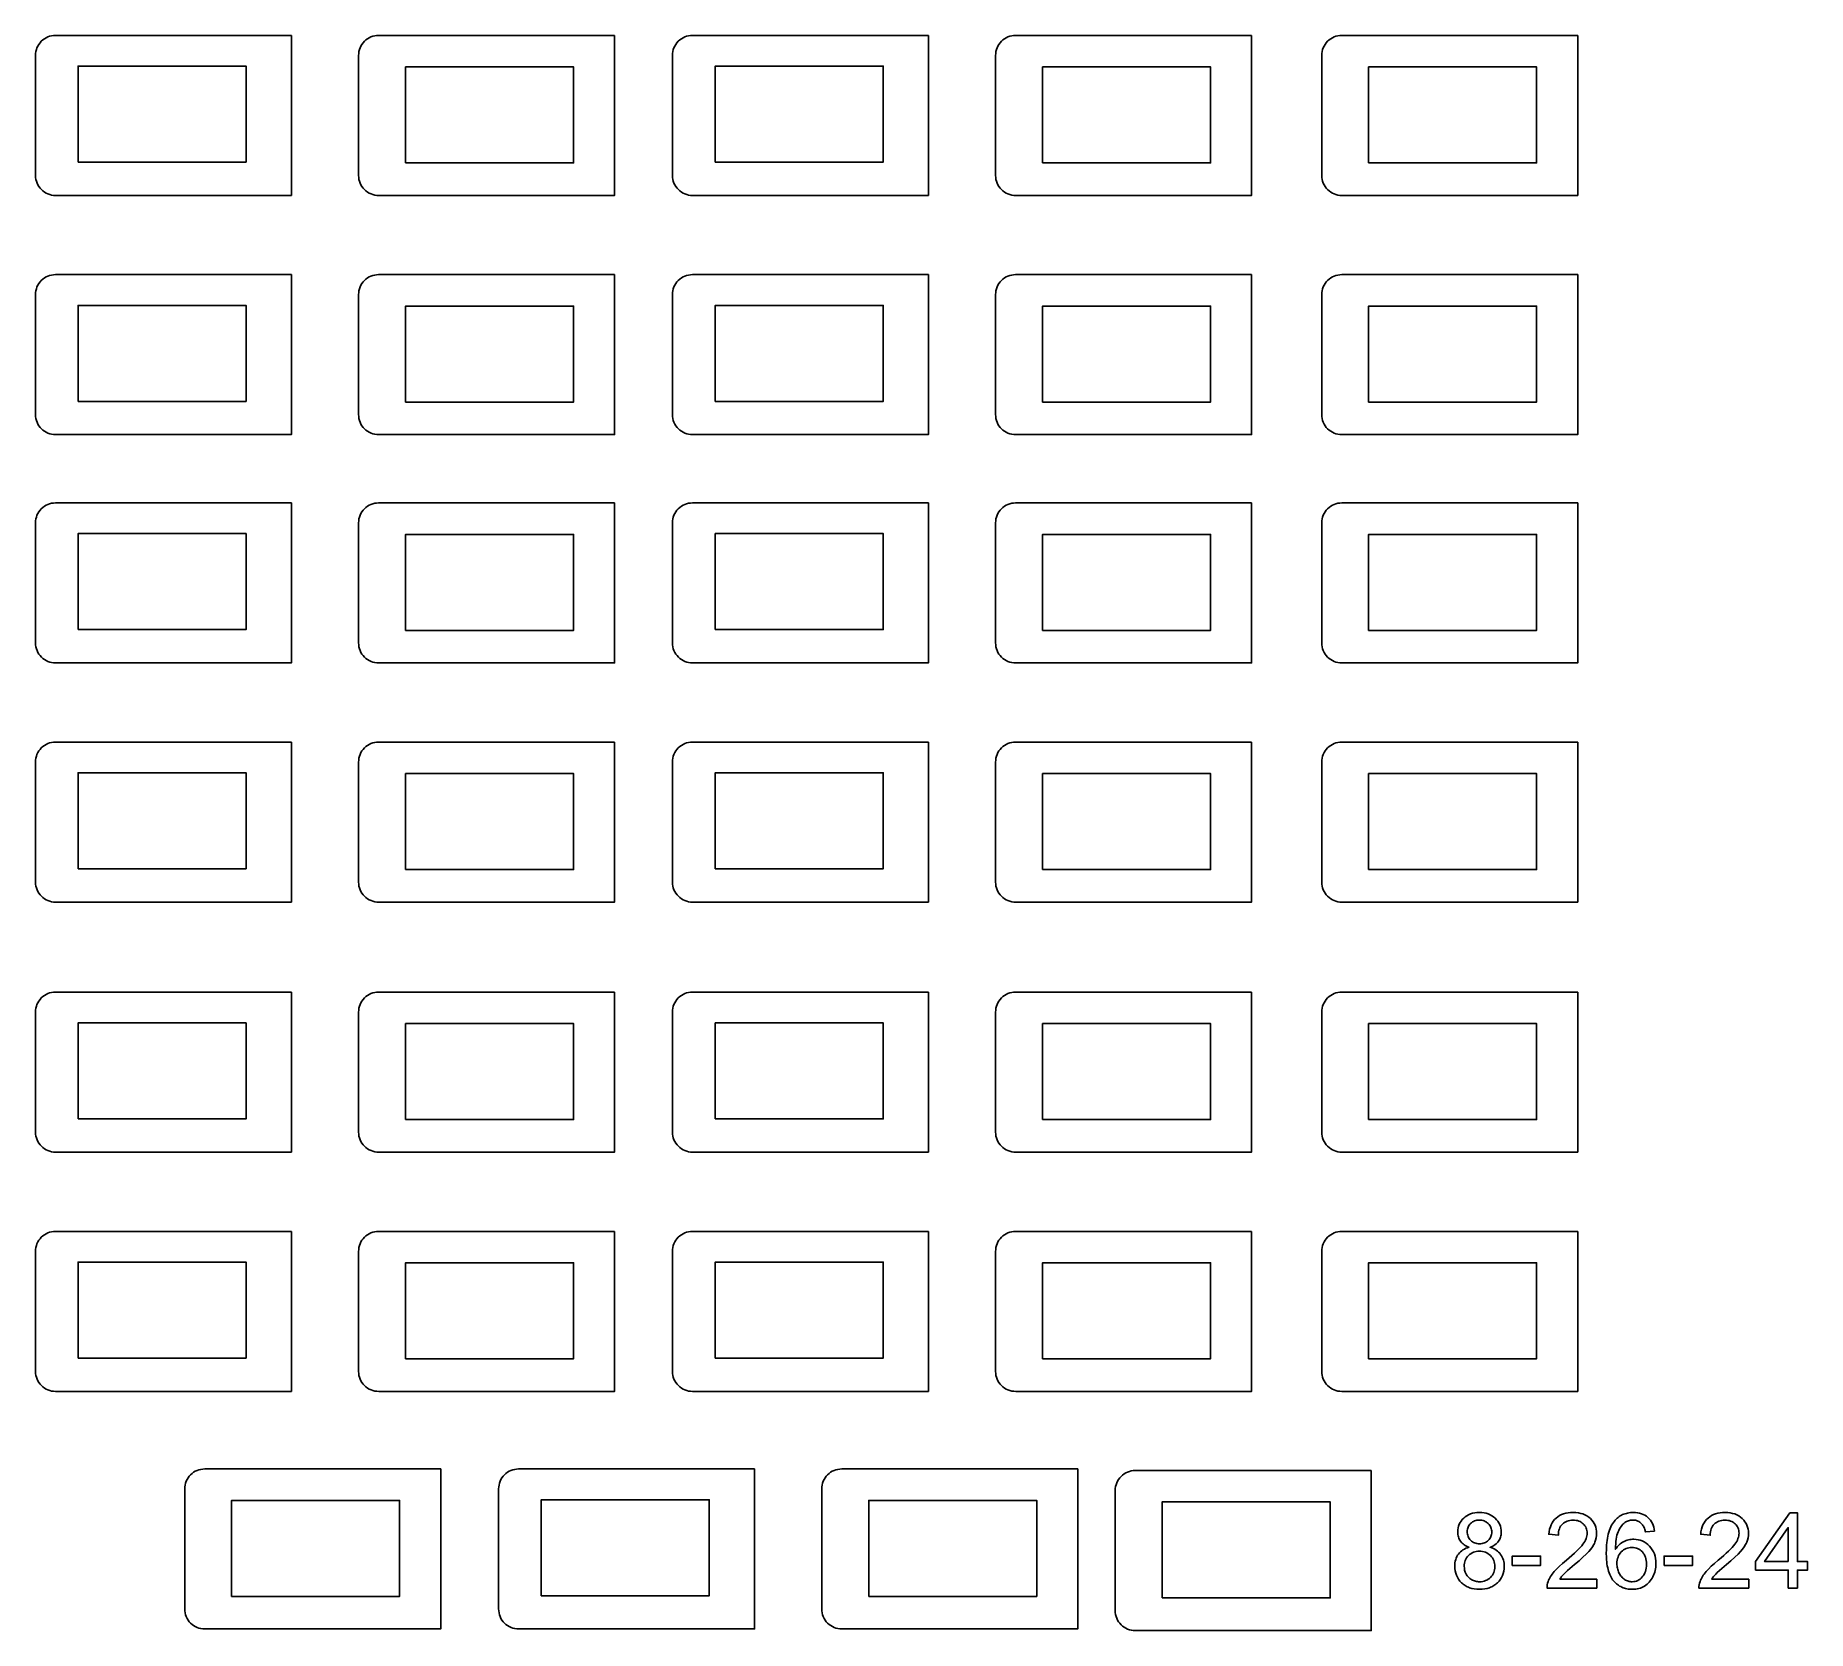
# Model space of a CAD drawing. Extents: x -100 to 122, y -106 to 93.
import ezdxf

# ---------------------------------------------------------------- set-up
doc = ezdxf.new("R2010")
doc.units = 0
doc.layers.add('LAYER0', color=13, linetype='CONTINUOUS')

msp = doc.modelspace()

# ---------------------------------------------------------------- linework, layer by layer
at = {"layer": 'LAYER0'}
for points in [[(-67.68, 92.89), (-97.18, 92.89, 0.414214), (-99.68, 90.39), (-99.68, 75.39, 0.415274), (-97.17, 72.89), (-67.68, 72.89)], [(-67.68, 92.89), (-97.18, 92.89, 0.414214), (-99.68, 90.39), (-99.68, 75.39, 0.415274), (-97.17, 72.89), (-67.68, 72.89)], [(-27.29, 92.89), (-56.79, 92.89, 0.414214), (-59.29, 90.39), (-59.29, 75.39, 0.415249), (-56.78, 72.89), (-27.29, 72.89)], [(-27.29, 92.89), (-56.79, 92.89, 0.414214), (-59.29, 90.39), (-59.29, 75.39, 0.415249), (-56.78, 72.89), (-27.29, 72.89)], [(11.94, 92.89), (-17.56, 92.89, 0.414214), (-20.06, 90.39), (-20.06, 75.39, 0.415274), (-17.55, 72.89), (11.94, 72.89)], [(11.94, 92.89), (-17.56, 92.89, 0.414214), (-20.06, 90.39), (-20.06, 75.39, 0.415274), (-17.55, 72.89), (11.94, 72.89)], [(52.33, 92.89), (22.83, 92.89, 0.414214), (20.33, 90.39), (20.33, 75.39, 0.415249), (22.84, 72.89), (52.33, 72.89)], [(52.33, 92.89), (22.83, 92.89, 0.414214), (20.33, 90.39), (20.33, 75.39, 0.415249), (22.84, 72.89), (52.33, 72.89)], [(93.1, 92.89), (63.6, 92.89, 0.414214), (61.1, 90.39), (61.1, 75.39, 0.415249), (63.6, 72.89), (93.1, 72.89)], [(93.1, 92.89), (63.6, 92.89, 0.414214), (61.1, 90.39), (61.1, 75.39, 0.415249), (63.6, 72.89), (93.1, 72.89)], [(-67.68, 63), (-97.18, 63, 0.414214), (-99.68, 60.5), (-99.68, 45.5, 0.415274), (-97.17, 43), (-67.68, 43)], [(-67.68, 63), (-97.18, 63, 0.414214), (-99.68, 60.5), (-99.68, 45.5, 0.415274), (-97.17, 43), (-67.68, 43)], [(-27.29, 63), (-56.79, 63, 0.414214), (-59.29, 60.5), (-59.29, 45.5, 0.415249), (-56.78, 43), (-27.29, 43)], [(-27.29, 63), (-56.79, 63, 0.414214), (-59.29, 60.5), (-59.29, 45.5, 0.415249), (-56.78, 43), (-27.29, 43)], [(11.94, 63), (-17.56, 63, 0.414214), (-20.06, 60.5), (-20.06, 45.5, 0.415274), (-17.55, 43), (11.94, 43)], [(11.94, 63), (-17.56, 63, 0.414214), (-20.06, 60.5), (-20.06, 45.5, 0.415274), (-17.55, 43), (11.94, 43)], [(52.33, 63), (22.83, 63, 0.414214), (20.33, 60.5), (20.33, 45.5, 0.415249), (22.84, 43), (52.33, 43)], [(52.33, 63), (22.83, 63, 0.414214), (20.33, 60.5), (20.33, 45.5, 0.415249), (22.84, 43), (52.33, 43)], [(93.1, 63), (63.6, 63, 0.414214), (61.1, 60.5), (61.1, 45.5, 0.415249), (63.6, 43), (93.1, 43)], [(93.1, 63), (63.6, 63, 0.414214), (61.1, 60.5), (61.1, 45.5, 0.415249), (63.6, 43), (93.1, 43)], [(-67.68, 34.47), (-97.18, 34.47, 0.414214), (-99.68, 31.97), (-99.68, 16.97, 0.415274), (-97.17, 14.47), (-67.68, 14.47)], [(-67.68, 34.47), (-97.18, 34.47, 0.414214), (-99.68, 31.97), (-99.68, 16.97, 0.415274), (-97.17, 14.47), (-67.68, 14.47)], [(-27.29, 34.47), (-56.79, 34.47, 0.414214), (-59.29, 31.97), (-59.29, 16.97, 0.415249), (-56.78, 14.47), (-27.29, 14.47)], [(-27.29, 34.47), (-56.79, 34.47, 0.414214), (-59.29, 31.97), (-59.29, 16.97, 0.415249), (-56.78, 14.47), (-27.29, 14.47)], [(11.94, 34.47), (-17.56, 34.47, 0.414214), (-20.06, 31.97), (-20.06, 16.97, 0.415274), (-17.55, 14.47), (11.94, 14.47)], [(11.94, 34.47), (-17.56, 34.47, 0.414214), (-20.06, 31.97), (-20.06, 16.97, 0.415274), (-17.55, 14.47), (11.94, 14.47)], [(52.33, 34.47), (22.83, 34.47, 0.414214), (20.33, 31.97), (20.33, 16.97, 0.415249), (22.84, 14.47), (52.33, 14.47)], [(52.33, 34.47), (22.83, 34.47, 0.414214), (20.33, 31.97), (20.33, 16.97, 0.415249), (22.84, 14.47), (52.33, 14.47)], [(93.1, 34.47), (63.6, 34.47, 0.414214), (61.1, 31.97), (61.1, 16.97, 0.415249), (63.6, 14.47), (93.1, 14.47)], [(93.1, 34.47), (63.6, 34.47, 0.414214), (61.1, 31.97), (61.1, 16.97, 0.415249), (63.6, 14.47), (93.1, 14.47)], [(-67.68, 4.58), (-97.18, 4.58, 0.414214), (-99.68, 2.08), (-99.68, -12.92, 0.415274), (-97.17, -15.42), (-67.68, -15.42)], [(-67.68, 4.58), (-97.18, 4.58, 0.414214), (-99.68, 2.08), (-99.68, -12.92, 0.415274), (-97.17, -15.42), (-67.68, -15.42)], [(-27.29, 4.58), (-56.79, 4.58, 0.414214), (-59.29, 2.08), (-59.29, -12.92, 0.415249), (-56.78, -15.42), (-27.29, -15.42)], [(-27.29, 4.58), (-56.79, 4.58, 0.414214), (-59.29, 2.08), (-59.29, -12.92, 0.415249), (-56.78, -15.42), (-27.29, -15.42)], [(11.94, 4.58), (-17.56, 4.58, 0.414214), (-20.06, 2.08), (-20.06, -12.92, 0.415274), (-17.55, -15.42), (11.94, -15.42)], [(11.94, 4.58), (-17.56, 4.58, 0.414214), (-20.06, 2.08), (-20.06, -12.92, 0.415274), (-17.55, -15.42), (11.94, -15.42)], [(52.33, 4.58), (22.83, 4.58, 0.414214), (20.33, 2.08), (20.33, -12.92, 0.415249), (22.84, -15.42), (52.33, -15.42)], [(52.33, 4.58), (22.83, 4.58, 0.414214), (20.33, 2.08), (20.33, -12.92, 0.415249), (22.84, -15.42), (52.33, -15.42)], [(93.1, 4.58), (63.6, 4.58, 0.414214), (61.1, 2.08), (61.1, -12.92, 0.415249), (63.6, -15.42), (93.1, -15.42)], [(93.1, 4.58), (63.6, 4.58, 0.414214), (61.1, 2.08), (61.1, -12.92, 0.415249), (63.6, -15.42), (93.1, -15.42)], [(-67.68, -26.67), (-97.18, -26.67, 0.414214), (-99.68, -29.17), (-99.68, -44.17, 0.415274), (-97.17, -46.67), (-67.68, -46.67)], [(-67.68, -26.67), (-97.18, -26.67, 0.414214), (-99.68, -29.17), (-99.68, -44.17, 0.415274), (-97.17, -46.67), (-67.68, -46.67)], [(-27.29, -26.67), (-56.79, -26.67, 0.414214), (-59.29, -29.17), (-59.29, -44.17, 0.415249), (-56.78, -46.67), (-27.29, -46.67)], [(-27.29, -26.67), (-56.79, -26.67, 0.414214), (-59.29, -29.17), (-59.29, -44.17, 0.415249), (-56.78, -46.67), (-27.29, -46.67)], [(11.94, -26.67), (-17.56, -26.67, 0.414214), (-20.06, -29.17), (-20.06, -44.17, 0.415274), (-17.55, -46.67), (11.94, -46.67)], [(11.94, -26.67), (-17.56, -26.67, 0.414214), (-20.06, -29.17), (-20.06, -44.17, 0.415274), (-17.55, -46.67), (11.94, -46.67)], [(52.33, -26.67), (22.83, -26.67, 0.414214), (20.33, -29.17), (20.33, -44.17, 0.415249), (22.84, -46.67), (52.33, -46.67)], [(52.33, -26.67), (22.83, -26.67, 0.414214), (20.33, -29.17), (20.33, -44.17, 0.415249), (22.84, -46.67), (52.33, -46.67)], [(93.1, -26.67), (63.6, -26.67, 0.414214), (61.1, -29.17), (61.1, -44.17, 0.415249), (63.6, -46.67), (93.1, -46.67)], [(93.1, -26.67), (63.6, -26.67, 0.414214), (61.1, -29.17), (61.1, -44.17, 0.415249), (63.6, -46.67), (93.1, -46.67)], [(-67.68, -56.57), (-97.18, -56.57, 0.414214), (-99.68, -59.07), (-99.68, -74.07, 0.415274), (-97.17, -76.57), (-67.68, -76.57)], [(-67.68, -56.57), (-97.18, -56.57, 0.414214), (-99.68, -59.07), (-99.68, -74.07, 0.415274), (-97.17, -76.57), (-67.68, -76.57)], [(-27.29, -56.57), (-56.79, -56.57, 0.414214), (-59.29, -59.07), (-59.29, -74.07, 0.415249), (-56.78, -76.57), (-27.29, -76.57)], [(-27.29, -56.57), (-56.79, -56.57, 0.414214), (-59.29, -59.07), (-59.29, -74.07, 0.415249), (-56.78, -76.57), (-27.29, -76.57)], [(11.94, -56.57), (-17.56, -56.57, 0.414214), (-20.06, -59.07), (-20.06, -74.07, 0.415274), (-17.55, -76.57), (11.94, -76.57)], [(11.94, -56.57), (-17.56, -56.57, 0.414214), (-20.06, -59.07), (-20.06, -74.07, 0.415274), (-17.55, -76.57), (11.94, -76.57)], [(52.33, -56.57), (22.83, -56.57, 0.414214), (20.33, -59.07), (20.33, -74.07, 0.415249), (22.84, -76.57), (52.33, -76.57)], [(52.33, -56.57), (22.83, -56.57, 0.414214), (20.33, -59.07), (20.33, -74.07, 0.415249), (22.84, -76.57), (52.33, -76.57)], [(93.1, -56.57), (63.6, -56.57, 0.414214), (61.1, -59.07), (61.1, -74.07, 0.415249), (63.6, -76.57), (93.1, -76.57)], [(93.1, -56.57), (63.6, -56.57, 0.414214), (61.1, -59.07), (61.1, -74.07, 0.415249), (63.6, -76.57), (93.1, -76.57)], [(-49.03, -86.26), (-78.53, -86.26, 0.414214), (-81.03, -88.76), (-81.03, -103.76, 0.415249), (-78.52, -106.26), (-49.03, -106.26)], [(-49.03, -86.26), (-78.53, -86.26, 0.414214), (-81.03, -88.76), (-81.03, -103.76, 0.415249), (-78.52, -106.26), (-49.03, -106.26)], [(-9.79, -86.26), (-39.29, -86.26, 0.414214), (-41.79, -88.76), (-41.79, -103.76, 0.415274), (-39.28, -106.26), (-9.79, -106.26)], [(-9.79, -86.26), (-39.29, -86.26, 0.414214), (-41.79, -88.76), (-41.79, -103.76, 0.415274), (-39.28, -106.26), (-9.79, -106.26)], [(30.6, -86.26), (1.1, -86.26, 0.414214), (-1.4, -88.76), (-1.4, -103.76, 0.415249), (1.11, -106.26), (30.6, -106.26)], [(30.6, -86.26), (1.1, -86.26, 0.414214), (-1.4, -88.76), (-1.4, -103.76, 0.415249), (1.11, -106.26), (30.6, -106.26)], [(67.28, -86.46), (37.78, -86.46, 0.414214), (35.28, -88.96), (35.28, -103.96, 0.415249), (37.79, -106.46), (67.28, -106.46)], [(67.28, -86.46), (37.78, -86.46, 0.414214), (35.28, -88.96), (35.28, -103.96, 0.415249), (37.79, -106.46), (67.28, -106.46)]]:
    msp.add_lwpolyline(points, format="xyb", close=True, dxfattribs=at)
for points in [[(-94.35, 77.06), (-73.35, 77.06), (-73.35, 89.06), (-94.35, 89.06)], [(-94.35, 77.06), (-73.35, 77.06), (-73.35, 89.06), (-94.35, 89.06)], [(-53.42, 76.96), (-32.42, 76.96), (-32.42, 88.96), (-53.42, 88.96)], [(-53.42, 76.96), (-32.42, 76.96), (-32.42, 88.96), (-53.42, 88.96)], [(-14.72, 77.06), (6.28, 77.06), (6.28, 89.06), (-14.72, 89.06)], [(-14.72, 77.06), (6.28, 77.06), (6.28, 89.06), (-14.72, 89.06)], [(26.2, 76.96), (47.2, 76.96), (47.2, 88.96), (26.2, 88.96)], [(26.2, 76.96), (47.2, 76.96), (47.2, 88.96), (26.2, 88.96)], [(66.96, 76.96), (87.96, 76.96), (87.96, 88.96), (66.96, 88.96)], [(66.96, 76.96), (87.96, 76.96), (87.96, 88.96), (66.96, 88.96)], [(-94.35, 47.16), (-73.35, 47.16), (-73.35, 59.16), (-94.35, 59.16)], [(-94.35, 47.16), (-73.35, 47.16), (-73.35, 59.16), (-94.35, 59.16)], [(-53.42, 47.07), (-32.42, 47.07), (-32.42, 59.07), (-53.42, 59.07)], [(-53.42, 47.07), (-32.42, 47.07), (-32.42, 59.07), (-53.42, 59.07)], [(-14.72, 47.16), (6.28, 47.16), (6.28, 59.16), (-14.72, 59.16)], [(-14.72, 47.16), (6.28, 47.16), (6.28, 59.16), (-14.72, 59.16)], [(26.2, 47.07), (47.2, 47.07), (47.2, 59.07), (26.2, 59.07)], [(26.2, 47.07), (47.2, 47.07), (47.2, 59.07), (26.2, 59.07)], [(66.96, 47.07), (87.96, 47.07), (87.96, 59.07), (66.96, 59.07)], [(66.96, 47.07), (87.96, 47.07), (87.96, 59.07), (66.96, 59.07)], [(-94.35, 18.63), (-73.35, 18.63), (-73.35, 30.63), (-94.35, 30.63)], [(-94.35, 18.63), (-73.35, 18.63), (-73.35, 30.63), (-94.35, 30.63)], [(-53.42, 18.54), (-32.42, 18.54), (-32.42, 30.54), (-53.42, 30.54)], [(-53.42, 18.54), (-32.42, 18.54), (-32.42, 30.54), (-53.42, 30.54)], [(-14.72, 18.63), (6.28, 18.63), (6.28, 30.63), (-14.72, 30.63)], [(-14.72, 18.63), (6.28, 18.63), (6.28, 30.63), (-14.72, 30.63)], [(26.2, 18.54), (47.2, 18.54), (47.2, 30.54), (26.2, 30.54)], [(26.2, 18.54), (47.2, 18.54), (47.2, 30.54), (26.2, 30.54)], [(66.96, 18.54), (87.96, 18.54), (87.96, 30.54), (66.96, 30.54)], [(66.96, 18.54), (87.96, 18.54), (87.96, 30.54), (66.96, 30.54)], [(-94.35, -11.26), (-73.35, -11.26), (-73.35, 0.74), (-94.35, 0.74)], [(-94.35, -11.26), (-73.35, -11.26), (-73.35, 0.74), (-94.35, 0.74)], [(-53.42, -11.35), (-32.42, -11.35), (-32.42, 0.65), (-53.42, 0.65)], [(-53.42, -11.35), (-32.42, -11.35), (-32.42, 0.65), (-53.42, 0.65)], [(-14.72, -11.26), (6.28, -11.26), (6.28, 0.74), (-14.72, 0.74)], [(-14.72, -11.26), (6.28, -11.26), (6.28, 0.74), (-14.72, 0.74)], [(26.2, -11.35), (47.2, -11.35), (47.2, 0.65), (26.2, 0.65)], [(26.2, -11.35), (47.2, -11.35), (47.2, 0.65), (26.2, 0.65)], [(66.96, -11.35), (87.96, -11.35), (87.96, 0.65), (66.96, 0.65)], [(66.96, -11.35), (87.96, -11.35), (87.96, 0.65), (66.96, 0.65)], [(-94.35, -42.51), (-73.35, -42.51), (-73.35, -30.51), (-94.35, -30.51)], [(-94.35, -42.51), (-73.35, -42.51), (-73.35, -30.51), (-94.35, -30.51)], [(-53.42, -42.6), (-32.42, -42.6), (-32.42, -30.6), (-53.42, -30.6)], [(-53.42, -42.6), (-32.42, -42.6), (-32.42, -30.6), (-53.42, -30.6)], [(-14.72, -42.51), (6.28, -42.51), (6.28, -30.51), (-14.72, -30.51)], [(-14.72, -42.51), (6.28, -42.51), (6.28, -30.51), (-14.72, -30.51)], [(26.2, -42.6), (47.2, -42.6), (47.2, -30.6), (26.2, -30.6)], [(26.2, -42.6), (47.2, -42.6), (47.2, -30.6), (26.2, -30.6)], [(66.96, -42.6), (87.96, -42.6), (87.96, -30.6), (66.96, -30.6)], [(66.96, -42.6), (87.96, -42.6), (87.96, -30.6), (66.96, -30.6)], [(-94.35, -72.4), (-73.35, -72.4), (-73.35, -60.4), (-94.35, -60.4)], [(-94.35, -72.4), (-73.35, -72.4), (-73.35, -60.4), (-94.35, -60.4)], [(-53.42, -72.49), (-32.42, -72.49), (-32.42, -60.49), (-53.42, -60.49)], [(-53.42, -72.49), (-32.42, -72.49), (-32.42, -60.49), (-53.42, -60.49)], [(-14.72, -72.4), (6.28, -72.4), (6.28, -60.4), (-14.72, -60.4)], [(-14.72, -72.4), (6.28, -72.4), (6.28, -60.4), (-14.72, -60.4)], [(26.2, -72.49), (47.2, -72.49), (47.2, -60.49), (26.2, -60.49)], [(26.2, -72.49), (47.2, -72.49), (47.2, -60.49), (26.2, -60.49)], [(66.96, -72.49), (87.96, -72.49), (87.96, -60.49), (66.96, -60.49)], [(66.96, -72.49), (87.96, -72.49), (87.96, -60.49), (66.96, -60.49)], [(-75.16, -102.19), (-54.16, -102.19), (-54.16, -90.19), (-75.16, -90.19)], [(-75.16, -102.19), (-54.16, -102.19), (-54.16, -90.19), (-75.16, -90.19)], [(-36.46, -102.1), (-15.46, -102.1), (-15.46, -90.1), (-36.46, -90.1)], [(-36.46, -102.1), (-15.46, -102.1), (-15.46, -90.1), (-36.46, -90.1)], [(4.47, -102.19), (25.47, -102.19), (25.47, -90.19), (4.47, -90.19)], [(4.47, -102.19), (25.47, -102.19), (25.47, -90.19), (4.47, -90.19)], [(41.15, -102.38), (62.15, -102.38), (62.15, -90.38), (41.15, -90.38)], [(41.15, -102.38), (62.15, -102.38), (62.15, -90.38), (41.15, -90.38)], [(79.51, -96.04), (79.34, -95.98), (79.17, -95.9), (79.02, -95.82), (78.88, -95.73), (78.76, -95.63), (78.64, -95.52), (78.54, -95.41), (78.44, -95.29), (78.36, -95.17), (78.29, -95.04), (78.23, -94.9), (78.18, -94.76), (78.15, -94.61), (78.12, -94.45), (78.1, -94.29), (78.1, -94.13), (78.11, -93.88), (78.14, -93.63), (78.2, -93.4), (78.28, -93.18), (78.39, -92.97), (78.51, -92.77), (78.66, -92.58), (78.84, -92.4), (79.03, -92.24), (79.23, -92.1), (79.46, -91.98), (79.69, -91.88), (79.95, -91.8), (80.22, -91.75), (80.5, -91.71), (80.8, -91.7), (81.1, -91.71), (81.38, -91.75), (81.65, -91.8), (81.91, -91.88), (82.15, -91.98), (82.37, -92.1), (82.58, -92.25), (82.78, -92.42), (82.96, -92.6), (83.11, -92.79), (83.24, -93), (83.34, -93.21), (83.42, -93.43), (83.48, -93.67), (83.52, -93.91), (83.53, -94.16), (83.52, -94.32), (83.51, -94.48), (83.48, -94.63), (83.44, -94.77), (83.4, -94.91), (83.34, -95.04), (83.27, -95.17), (83.19, -95.3), (83.1, -95.41), (82.99, -95.53), (82.88, -95.63), (82.75, -95.73), (82.62, -95.82), (82.47, -95.9), (82.31, -95.98), (82.14, -96.04), (82.35, -96.12), (82.55, -96.21), (82.74, -96.3), (82.91, -96.41), (83.07, -96.53), (83.21, -96.66), (83.34, -96.8), (83.46, -96.95), (83.57, -97.12), (83.66, -97.28), (83.74, -97.46), (83.8, -97.64), (83.85, -97.84), (83.89, -98.03), (83.91, -98.24), (83.91, -98.46), (83.9, -98.75), (83.86, -99.03), (83.79, -99.31), (83.7, -99.56), (83.58, -99.81), (83.43, -100.05), (83.26, -100.27), (83.06, -100.48), (82.95, -100.58), (82.84, -100.67), (82.72, -100.76), (82.6, -100.84), (82.48, -100.91), (82.35, -100.98), (82.21, -101.04), (82.07, -101.1), (81.78, -101.19), (81.48, -101.25), (81.16, -101.29), (80.82, -101.3), (80.48, -101.29), (80.15, -101.25), (79.85, -101.19), (79.56, -101.1), (79.42, -101.04), (79.29, -100.98), (79.16, -100.91), (79.03, -100.84), (78.91, -100.76), (78.79, -100.67), (78.68, -100.58), (78.57, -100.48), (78.37, -100.27), (78.2, -100.04), (78.05, -99.8), (77.93, -99.55), (77.84, -99.29), (77.77, -99.01), (77.73, -98.72), (77.72, -98.42), (77.73, -98.2), (77.75, -97.98), (77.79, -97.78), (77.84, -97.58), (77.9, -97.39), (77.98, -97.22), (78.08, -97.05), (78.18, -96.89), (78.31, -96.74), (78.44, -96.6), (78.59, -96.48), (78.75, -96.37), (78.92, -96.27), (79.1, -96.18), (79.3, -96.11)], [(79.28, -94.09), (79.28, -94.25), (79.3, -94.41), (79.34, -94.55), (79.39, -94.69), (79.45, -94.83), (79.52, -94.95), (79.61, -95.07), (79.71, -95.18), (79.82, -95.28), (79.94, -95.36), (80.07, -95.44), (80.2, -95.5), (80.34, -95.54), (80.5, -95.58), (80.66, -95.6), (80.82, -95.6), (80.99, -95.6), (81.14, -95.58), (81.29, -95.54), (81.43, -95.5), (81.56, -95.44), (81.69, -95.37), (81.81, -95.28), (81.92, -95.18), (82.02, -95.07), (82.1, -94.96), (82.18, -94.84), (82.24, -94.71), (82.28, -94.58), (82.32, -94.45), (82.34, -94.3), (82.34, -94.15), (82.34, -94), (82.32, -93.85), (82.28, -93.7), (82.23, -93.57), (82.17, -93.44), (82.1, -93.31), (82.01, -93.2), (81.9, -93.08), (81.79, -92.98), (81.67, -92.9), (81.54, -92.82), (81.41, -92.76), (81.27, -92.71), (81.12, -92.68), (80.97, -92.66), (80.81, -92.65), (80.65, -92.66), (80.49, -92.68), (80.35, -92.71), (80.21, -92.76), (80.07, -92.82), (79.95, -92.89), (79.83, -92.98), (79.71, -93.08), (79.61, -93.18), (79.52, -93.3), (79.45, -93.42), (79.39, -93.54), (79.34, -93.67), (79.31, -93.8), (79.28, -93.94)], [(95.48, -100.03), (95.48, -101.14), (89.26, -101.14), (89.27, -100.94), (89.29, -100.73), (89.33, -100.54), (89.4, -100.34), (89.46, -100.18), (89.53, -100.02), (89.62, -99.87), (89.71, -99.71), (89.81, -99.55), (89.91, -99.4), (90.16, -99.09), (90.45, -98.77), (90.8, -98.43), (91.2, -98.06), (91.67, -97.67), (92.04, -97.36), (92.37, -97.07), (92.68, -96.8), (92.95, -96.54), (93.2, -96.3), (93.41, -96.08), (93.59, -95.87), (93.74, -95.68), (93.87, -95.49), (93.97, -95.31), (94.07, -95.14), (94.14, -94.96), (94.2, -94.79), (94.24, -94.62), (94.27, -94.45), (94.28, -94.29), (94.27, -94.12), (94.25, -93.96), (94.21, -93.8), (94.15, -93.65), (94.09, -93.51), (94, -93.38), (93.9, -93.25), (93.79, -93.13), (93.66, -93.02), (93.52, -92.92), (93.38, -92.84), (93.22, -92.78), (93.06, -92.72), (92.88, -92.69), (92.7, -92.67), (92.51, -92.66), (92.3, -92.67), (92.11, -92.69), (91.93, -92.73), (91.76, -92.78), (91.6, -92.85), (91.44, -92.94), (91.3, -93.04), (91.17, -93.16), (91.06, -93.29), (90.95, -93.43), (90.87, -93.59), (90.8, -93.75), (90.74, -93.93), (90.7, -94.13), (90.68, -94.33), (90.67, -94.54), (89.48, -94.42), (89.52, -94.1), (89.58, -93.8), (89.67, -93.51), (89.77, -93.25), (89.9, -93.01), (90.04, -92.79), (90.21, -92.58), (90.4, -92.4), (90.61, -92.24), (90.83, -92.09), (91.07, -91.97), (91.33, -91.88), (91.6, -91.8), (91.9, -91.75), (92.21, -91.71), (92.53, -91.7), (92.86, -91.71), (93.17, -91.75), (93.47, -91.81), (93.75, -91.89), (94, -92), (94.25, -92.12), (94.47, -92.28), (94.68, -92.45), (94.86, -92.65), (95.02, -92.85), (95.16, -93.07), (95.27, -93.29), (95.35, -93.53), (95.41, -93.78), (95.45, -94.04), (95.46, -94.31), (95.45, -94.59), (95.41, -94.87), (95.33, -95.15), (95.23, -95.42), (95.17, -95.56), (95.1, -95.7), (94.93, -95.98), (94.72, -96.27), (94.47, -96.57), (94.15, -96.9), (93.75, -97.29), (93.26, -97.73), (92.69, -98.22), (91.83, -98.96), (91.55, -99.22), (91.35, -99.41), (91.21, -99.56), (91.08, -99.72), (90.97, -99.88), (90.87, -100.03)], [(102.7, -94.04), (101.56, -94.13), (101.47, -93.82), (101.42, -93.68), (101.37, -93.55), (101.31, -93.43), (101.25, -93.32), (101.19, -93.23), (101.12, -93.15), (101, -93.03), (100.87, -92.93), (100.74, -92.84), (100.6, -92.78), (100.45, -92.72), (100.3, -92.68), (100.13, -92.66), (99.97, -92.65), (99.83, -92.66), (99.7, -92.67), (99.57, -92.7), (99.45, -92.73), (99.33, -92.77), (99.21, -92.82), (99.1, -92.89), (99, -92.96), (98.86, -93.06), (98.74, -93.18), (98.62, -93.31), (98.51, -93.45), (98.41, -93.6), (98.31, -93.76), (98.22, -93.94), (98.14, -94.12), (98.06, -94.32), (98, -94.54), (97.94, -94.78), (97.9, -95.05), (97.86, -95.33), (97.84, -95.63), (97.82, -95.95), (97.81, -96.29), (97.92, -96.14), (98.03, -96), (98.15, -95.86), (98.27, -95.74), (98.4, -95.63), (98.54, -95.53), (98.68, -95.43), (98.83, -95.35), (98.98, -95.28), (99.14, -95.22), (99.29, -95.16), (99.45, -95.12), (99.61, -95.09), (99.77, -95.06), (99.93, -95.05), (100.09, -95.04), (100.38, -95.06), (100.65, -95.1), (100.91, -95.16), (101.16, -95.26), (101.4, -95.38), (101.63, -95.52), (101.85, -95.69), (102.06, -95.89), (102.25, -96.11), (102.41, -96.35), (102.55, -96.6), (102.67, -96.87), (102.76, -97.15), (102.82, -97.45), (102.86, -97.76), (102.87, -98.09), (102.86, -98.31), (102.85, -98.52), (102.82, -98.74), (102.78, -98.94), (102.72, -99.15), (102.66, -99.35), (102.58, -99.54), (102.49, -99.73), (102.39, -99.92), (102.28, -100.09), (102.16, -100.25), (102.04, -100.41), (101.9, -100.55), (101.76, -100.67), (101.6, -100.79), (101.44, -100.9), (101.27, -100.99), (101.1, -101.08), (100.92, -101.14), (100.73, -101.2), (100.54, -101.25), (100.34, -101.28), (100.14, -101.3), (99.93, -101.3), (99.75, -101.3), (99.57, -101.29), (99.4, -101.27), (99.24, -101.24), (99.08, -101.2), (98.92, -101.15), (98.77, -101.1), (98.62, -101.04), (98.47, -100.97), (98.33, -100.89), (98.19, -100.8), (98.06, -100.71), (97.93, -100.6), (97.81, -100.49), (97.69, -100.37), (97.57, -100.24), (97.46, -100.1), (97.36, -99.95), (97.26, -99.8), (97.18, -99.62), (97.09, -99.44), (97.02, -99.25), (96.95, -99.05), (96.89, -98.84), (96.84, -98.61), (96.79, -98.38), (96.75, -98.13), (96.72, -97.88), (96.7, -97.61), (96.68, -97.33), (96.66, -96.74), (96.67, -96.41), (96.68, -96.09), (96.7, -95.77), (96.73, -95.47), (96.76, -95.19), (96.8, -94.91), (96.86, -94.64), (96.91, -94.39), (96.98, -94.15), (97.06, -93.92), (97.14, -93.7), (97.23, -93.49), (97.33, -93.3), (97.43, -93.11), (97.55, -92.94), (97.67, -92.78), (97.78, -92.65), (97.9, -92.53), (98.02, -92.41), (98.15, -92.31), (98.28, -92.21), (98.41, -92.12), (98.56, -92.04), (98.7, -91.97), (98.85, -91.91), (99.01, -91.85), (99.17, -91.81), (99.33, -91.77), (99.5, -91.74), (99.67, -91.72), (99.85, -91.71), (100.04, -91.7), (100.31, -91.71), (100.57, -91.74), (100.81, -91.79), (101.05, -91.86), (101.27, -91.95), (101.47, -92.05), (101.67, -92.18), (101.85, -92.32), (102.02, -92.49), (102.17, -92.67), (102.31, -92.86), (102.42, -93.07), (102.52, -93.29), (102.6, -93.52), (102.66, -93.78)], [(114.46, -100.03), (114.46, -101.14), (108.24, -101.14), (108.25, -100.94), (108.27, -100.73), (108.32, -100.54), (108.38, -100.34), (108.44, -100.18), (108.52, -100.02), (108.6, -99.87), (108.69, -99.71), (108.79, -99.55), (108.9, -99.4), (109.14, -99.09), (109.43, -98.77), (109.78, -98.43), (110.18, -98.06), (110.65, -97.67), (111.02, -97.36), (111.35, -97.07), (111.66, -96.8), (111.93, -96.54), (112.18, -96.3), (112.39, -96.08), (112.57, -95.87), (112.72, -95.68), (112.85, -95.49), (112.96, -95.31), (113.05, -95.14), (113.12, -94.96), (113.18, -94.79), (113.23, -94.62), (113.25, -94.45), (113.26, -94.29), (113.25, -94.12), (113.23, -93.96), (113.19, -93.8), (113.14, -93.65), (113.07, -93.51), (112.98, -93.38), (112.88, -93.25), (112.77, -93.13), (112.64, -93.02), (112.51, -92.92), (112.36, -92.84), (112.2, -92.78), (112.04, -92.72), (111.87, -92.69), (111.68, -92.67), (111.49, -92.66), (111.29, -92.67), (111.09, -92.69), (110.91, -92.73), (110.74, -92.78), (110.58, -92.85), (110.43, -92.94), (110.29, -93.04), (110.16, -93.16), (110.04, -93.29), (109.94, -93.43), (109.85, -93.59), (109.78, -93.75), (109.72, -93.93), (109.68, -94.13), (109.66, -94.33), (109.65, -94.54), (108.46, -94.42), (108.5, -94.1), (108.57, -93.8), (108.65, -93.51), (108.75, -93.25), (108.88, -93.01), (109.02, -92.79), (109.19, -92.58), (109.38, -92.4), (109.59, -92.24), (109.81, -92.09), (110.05, -91.97), (110.31, -91.88), (110.59, -91.8), (110.88, -91.75), (111.19, -91.71), (111.52, -91.7), (111.84, -91.71), (112.16, -91.75), (112.45, -91.81), (112.73, -91.89), (112.99, -92), (113.23, -92.12), (113.45, -92.28), (113.66, -92.45), (113.84, -92.65), (114, -92.85), (114.14, -93.07), (114.25, -93.29), (114.33, -93.53), (114.4, -93.78), (114.43, -94.04), (114.45, -94.31), (114.43, -94.59), (114.39, -94.87), (114.32, -95.15), (114.22, -95.42), (114.15, -95.56), (114.08, -95.7), (113.91, -95.98), (113.7, -96.27), (113.45, -96.57), (113.14, -96.9), (112.74, -97.29), (112.25, -97.73), (111.67, -98.22), (110.82, -98.96), (110.53, -99.22), (110.34, -99.41), (110.19, -99.56), (110.07, -99.72), (109.95, -99.88), (109.85, -100.03)], [(119.4, -101.14), (119.4, -98.89), (115.32, -98.89), (115.32, -97.83), (119.61, -91.74), (120.55, -91.74), (120.55, -97.83), (121.82, -97.83), (121.82, -98.89), (120.55, -98.89), (120.55, -101.14)], [(119.4, -97.83), (119.4, -93.59), (116.45, -97.83)], [(78.91, -98.43), (78.92, -98.67), (78.96, -98.92), (79.04, -99.15), (79.14, -99.39), (79.2, -99.5), (79.27, -99.6), (79.35, -99.7), (79.43, -99.79), (79.52, -99.88), (79.62, -99.96), (79.72, -100.03), (79.84, -100.1), (79.95, -100.16), (80.07, -100.21), (80.19, -100.25), (80.32, -100.29), (80.44, -100.32), (80.57, -100.34), (80.7, -100.35), (80.83, -100.35), (81.03, -100.35), (81.23, -100.32), (81.41, -100.28), (81.58, -100.22), (81.75, -100.15), (81.91, -100.05), (82.06, -99.95), (82.2, -99.82), (82.32, -99.68), (82.43, -99.54), (82.52, -99.38), (82.6, -99.22), (82.66, -99.04), (82.7, -98.86), (82.73, -98.67), (82.73, -98.47), (82.73, -98.26), (82.7, -98.07), (82.66, -97.88), (82.6, -97.71), (82.52, -97.54), (82.42, -97.38), (82.31, -97.23), (82.18, -97.09), (82.04, -96.96), (81.88, -96.85), (81.72, -96.76), (81.56, -96.68), (81.38, -96.62), (81.19, -96.58), (81, -96.55), (80.79, -96.54), (80.59, -96.55), (80.4, -96.58), (80.22, -96.62), (80.05, -96.68), (79.88, -96.75), (79.73, -96.85), (79.58, -96.96), (79.44, -97.08), (79.32, -97.22), (79.21, -97.37), (79.12, -97.52), (79.04, -97.69), (78.98, -97.86), (78.94, -98.04), (78.91, -98.23)], [(84.91, -98.32), (84.91, -97.16), (88.45, -97.16), (88.45, -98.32)], [(97.99, -98.1), (97.99, -98.24), (98.01, -98.39), (98.03, -98.54), (98.05, -98.68), (98.09, -98.82), (98.13, -98.96), (98.18, -99.1), (98.24, -99.24), (98.31, -99.37), (98.38, -99.49), (98.46, -99.61), (98.55, -99.72), (98.64, -99.82), (98.74, -99.91), (98.84, -99.99), (98.95, -100.07), (99.07, -100.14), (99.18, -100.19), (99.3, -100.24), (99.42, -100.28), (99.54, -100.31), (99.66, -100.34), (99.78, -100.35), (99.91, -100.35), (100.09, -100.34), (100.26, -100.32), (100.43, -100.27), (100.59, -100.21), (100.74, -100.12), (100.89, -100.02), (101.03, -99.9), (101.16, -99.76), (101.29, -99.61), (101.39, -99.44), (101.49, -99.26), (101.56, -99.07), (101.62, -98.86), (101.66, -98.64), (101.68, -98.41), (101.69, -98.16), (101.68, -97.92), (101.66, -97.7), (101.62, -97.49), (101.56, -97.29), (101.49, -97.1), (101.4, -96.93), (101.29, -96.77), (101.17, -96.62), (101.04, -96.49), (100.89, -96.38), (100.74, -96.28), (100.58, -96.2), (100.42, -96.14), (100.24, -96.1), (100.06, -96.07), (99.86, -96.06), (99.67, -96.07), (99.49, -96.1), (99.31, -96.14), (99.14, -96.2), (98.98, -96.28), (98.82, -96.38), (98.68, -96.49), (98.54, -96.62), (98.41, -96.77), (98.3, -96.93), (98.2, -97.09), (98.13, -97.27), (98.07, -97.46), (98.02, -97.66), (98, -97.87)], [(103.89, -98.32), (103.89, -97.16), (107.44, -97.16), (107.44, -98.32)]]:
    msp.add_lwpolyline(points, close=True, dxfattribs=at)

doc.saveas('drawing.dxf')
